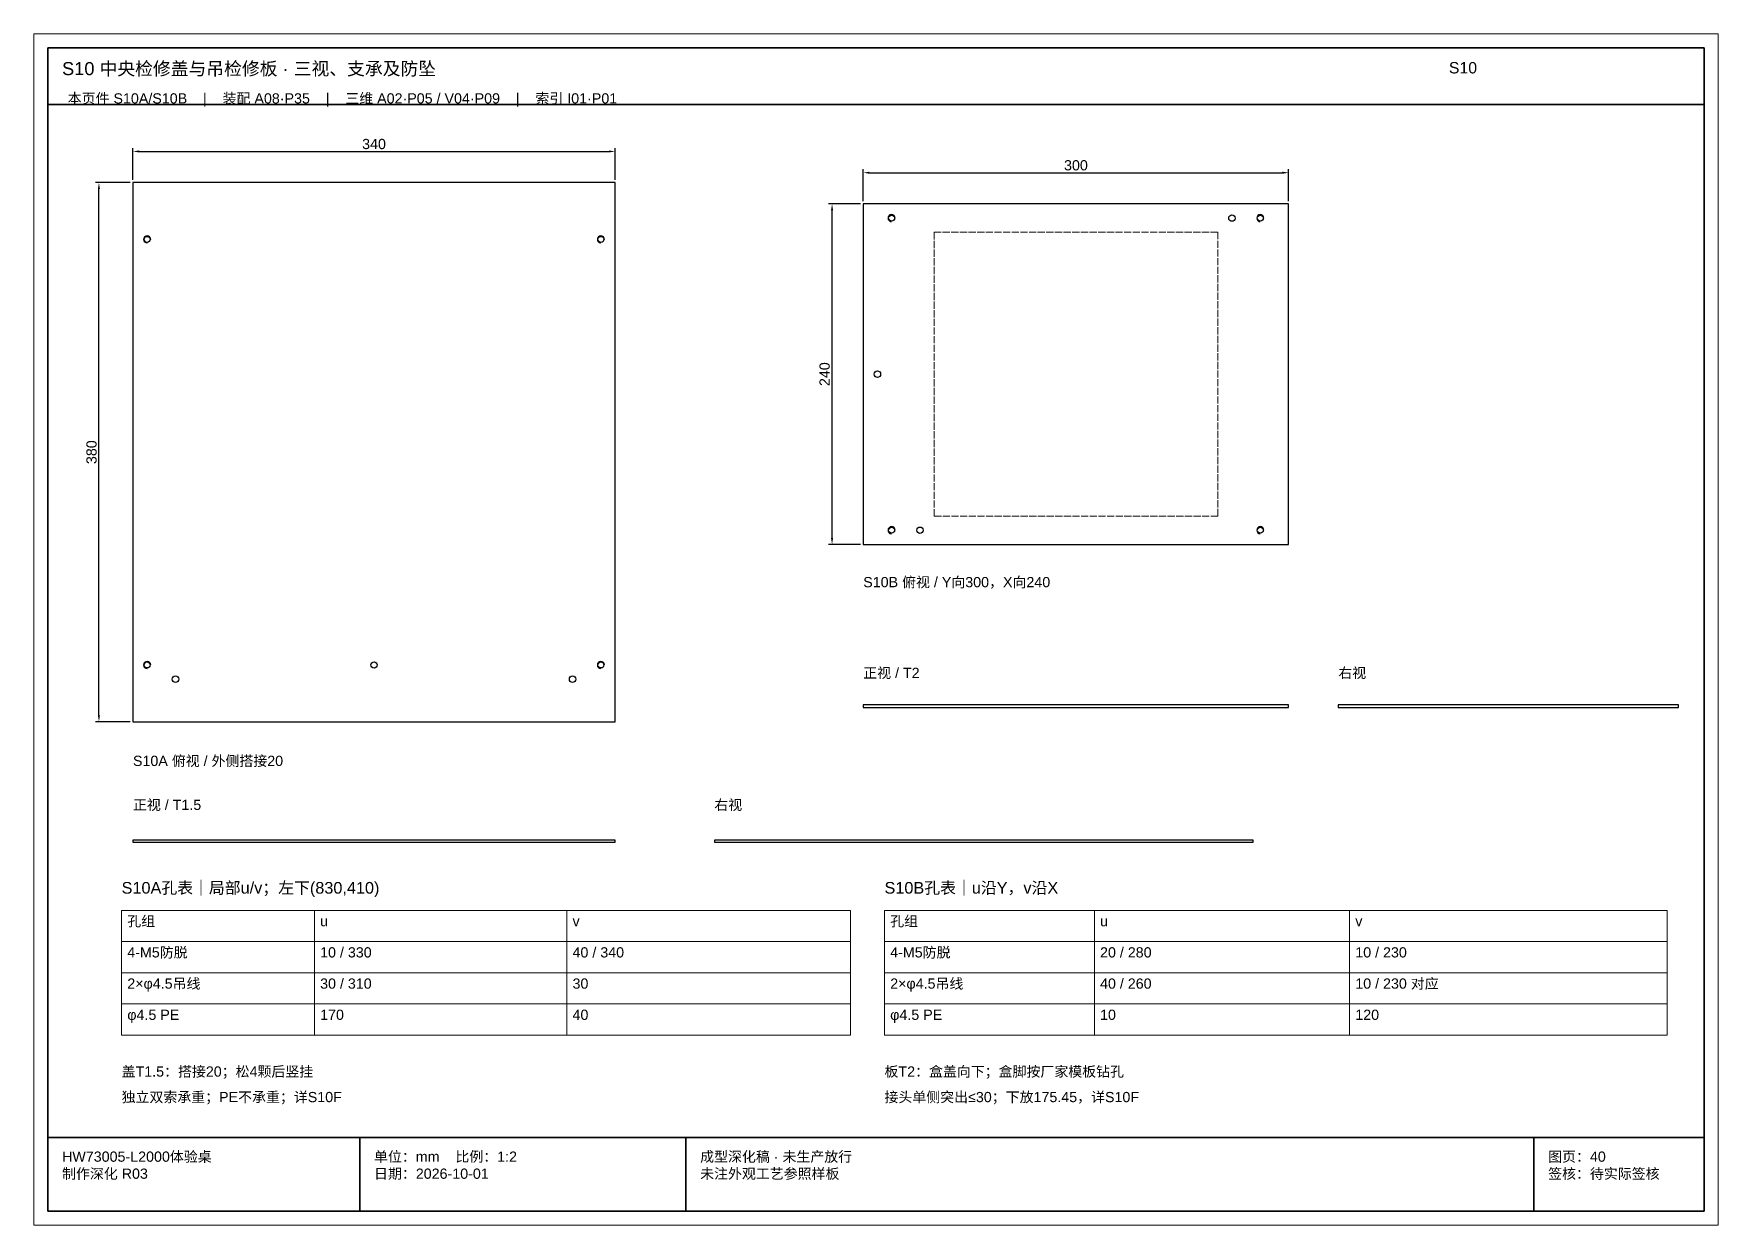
# Paper-space layout 'S10' of a CAD drawing. Header units: millimetres. Extents: x 0 to 594, y 0 to 420.
# The model-space entities are those that its viewports show. They can reach past a viewport. Long polylines and large blocks are cut down to what shows.
import ezdxf

# ---------------------------------------------------------------- set-up
doc = ezdxf.new("R2010")
doc.units = ezdxf.units.MM
doc.linetypes.add('DASHED', pattern=[1.524, 1.27, -0.254])
for name, color, linetype, lineweight in [('DIM', 7, 'Continuous', 13), ('FRAME', 7, 'Continuous', 35), ('HIDDEN', 8, 'DASHED', 13), ('NOTE', 7, 'Continuous', 18), ('OUTLINE', 7, 'Continuous', 25)]:
    doc.layers.add(name, color=color, linetype=linetype, lineweight=lineweight)
doc.styles.add('CN', font='Arial Unicode.ttf')
doc.dimstyles.new('D2_A2', dxfattribs={"dimtxt": 7.2, "dimasz": 4.4, "dimexe": 2.4, "dimexo": 2, "dimgap": 1.6, "dimtad": 1, "dimdsep": 46, "dimtxsty": 'CN', "dimcen": 2.5, "dimclrd": 7, "dimclre": 7, "dimclrt": 7, "dimazin": 3, "dimtfac": 1, "dimtmove": 0, "dimatfit": 3})

msp = doc.modelspace()

# ---------------------------------------------------------------- linework, layer by layer
at = {"layer": 'DIM'}
for points in [[(288062, 200), (288198, 200), (288198, 222), (288062, 222)], [(288198, 200), (288376, 200), (288376, 222), (288198, 222)], [(288376, 200), (288576, 200), (288576, 222), (288376, 222)], [(288600, 200), (288748, 200), (288748, 222), (288600, 222)], [(288748, 200), (288928, 200), (288928, 222), (288748, 222)], [(288928, 200), (289152, 200), (289152, 222), (288928, 222)], [(288062, 178), (288198, 178), (288198, 200), (288062, 200)], [(288198, 178), (288376, 178), (288376, 200), (288198, 200)], [(288376, 178), (288576, 178), (288576, 200), (288376, 200)], [(288600, 178), (288748, 178), (288748, 200), (288600, 200)], [(288748, 178), (288928, 178), (288928, 200), (288748, 200)], [(288928, 178), (289152, 178), (289152, 200), (288928, 200)], [(288062, 156), (288198, 156), (288198, 178), (288062, 178)], [(288198, 156), (288376, 156), (288376, 178), (288198, 178)], [(288376, 156), (288576, 156), (288576, 178), (288376, 178)], [(288600, 156), (288748, 156), (288748, 178), (288600, 178)], [(288748, 156), (288928, 156), (288928, 178), (288748, 178)], [(288928, 156), (289152, 156), (289152, 178), (288928, 178)], [(288062, 134), (288198, 134), (288198, 156), (288062, 156)], [(288198, 134), (288376, 134), (288376, 156), (288198, 156)], [(288376, 134), (288576, 134), (288576, 156), (288376, 156)], [(288600, 134), (288748, 134), (288748, 156), (288600, 156)], [(288748, 134), (288928, 134), (288928, 156), (288748, 156)], [(288928, 134), (289152, 134), (289152, 156), (288928, 156)]]:
    msp.add_lwpolyline(points, close=True, dxfattribs=at)
at = {"layer": 'FRAME'}
for p, q in [((288010, 790), (289178, 790)), ((288010, 62), (289178, 62)), ((288230, 10), (288230, 62)), ((288460, 10), (288460, 62)), ((289058, 10), (289058, 62))]:
    msp.add_line(p, q, dxfattribs=at)
msp.add_lwpolyline([(288010, 10), (289178, 10), (289178, 830), (288010, 830)], close=True, dxfattribs=at)
at = {"layer": 'HIDDEN'}
msp.add_lwpolyline([(288635, 500), (288835, 500), (288835, 700), (288635, 700)], close=True, dxfattribs=at)
at = {"layer": 'OUTLINE'}
for points in [[(288070, 355), (288410, 355), (288410, 735), (288070, 735)], [(288585, 480), (288885, 480), (288885, 720), (288585, 720)], [(288585, 365), (288885, 365), (288885, 367), (288585, 367)], [(288920, 365), (289160, 365), (289160, 367), (288920, 367)], [(288070, 270), (288410, 270), (288410, 271.5), (288070, 271.5)], [(288480, 270), (288860, 270), (288860, 271.5), (288480, 271.5)]]:
    msp.add_lwpolyline(points, close=True, dxfattribs=at)
for centre, radius in [((288605, 710), 2.1), ((288845, 710), 2.25), ((288865, 710), 2.1), ((288080, 695), 2.1), ((288400, 695), 2.1), ((288595, 600), 2.25), ((288605, 490), 2.1), ((288625, 490), 2.25), ((288865, 490), 2.1), ((288080, 395), 2.1), ((288240, 395), 2.25), ((288400, 395), 2.1), ((288100, 385), 2.25), ((288380, 385), 2.25)]:
    msp.add_circle(centre, radius, dxfattribs=at)
for centre in [(288605, 710), (288865, 710), (288080, 695), (288400, 695), (288605, 490), (288865, 490), (288080, 395), (288400, 395)]:
    msp.add_arc(centre, 2.5, 0, 270, dxfattribs=at)

# ---------------------------------------------------------------- texts
at = {"layer": 'NOTE', "attachment_point": 1, "style": 'CN'}
for s, insert, char_height, width in [('S10 中央检修盖与吊检修板 · 三视、支承及防坠', (288020, 820), 9.2, 968), ('S10', (288998, 820), 8, 180), ('本页件 S10A/S10B    |    装配 A08·P35    |    三维 A02·P05 / V04·P09    |    索引 I01·P01', (288024, 798), 7.2, 1140), ('S10B 俯视 / Y向300，X向240', (288585, 457), 7.2, 420), ('正视 / T2', (288585, 393), 7.2, 260), ('右视', (288920, 393), 7.2, 220), ('S10A 俯视 / 外侧搭接20', (288070, 331), 7.2, 360), ('正视 / T1.5', (288070, 300), 7.2, 300), ('右视', (288480, 300), 7.2, 300), ('S10A孔表｜局部u/v；左下(830,410)', (288062, 242), 8.2, 514), ('S10B孔表｜u沿Y，v沿X', (288600, 242), 8.2, 552), ('孔组', (288066, 218), 7.2, 128), ('u', (288202, 218), 7.2, 170), ('v', (288380, 218), 7.2, 192), ('孔组', (288604, 218), 7.2, 140), ('u', (288752, 218), 7.2, 172), ('v', (288932, 218), 7.2, 216), ('4-M5防脱', (288066, 196), 7.2, 128), ('10 / 330', (288202, 196), 7.2, 170), ('40 / 340', (288380, 196), 7.2, 192), ('4-M5防脱', (288604, 196), 7.2, 140), ('20 / 280', (288752, 196), 7.2, 172), ('10 / 230', (288932, 196), 7.2, 216), ('2×φ4.5吊线', (288066, 174), 7.2, 128), ('30 / 310', (288202, 174), 7.2, 170), ('30', (288380, 174), 7.2, 192), ('2×φ4.5吊线', (288604, 174), 7.2, 140), ('40 / 260', (288752, 174), 7.2, 172), ('10 / 230 对应', (288932, 174), 7.2, 216), ('φ4.5 PE', (288066, 152), 7.2, 128), ('170', (288202, 152), 7.2, 170), ('40', (288380, 152), 7.2, 192), ('φ4.5 PE', (288604, 152), 7.2, 140), ('10', (288752, 152), 7.2, 172), ('120', (288932, 152), 7.2, 216), ('盖T1.5：搭接20；松4颗后竖挂', (288062, 112), 7.2, 510), ('板T2：盒盖向下；盒脚按厂家模板钻孔', (288600, 112), 7.2, 552), ('独立双索承重；PE不承重；详S10F', (288062, 94), 7.2, 510), ('接头单侧突出≤30；下放175.45，详S10F', (288600, 94), 7.2, 552), ('HW73005-L2000体验桌\\P制作深化 R03', (288020, 52), 7.2, 200), ('单位：mm    比例：1:2\\P日期：2026-10-01', (288240, 52), 7.2, 210), ('成型深化稿 · 未生产放行\\P未注外观工艺参照样板', (288470, 52), 7.2, 578), ('图页：40\\P签核：待实际签核', (289068, 52), 7.2, 110)]:
    msp.add_mtext(s, dxfattribs=dict(at, insert=insert, char_height=char_height, width=width))

# ---------------------------------------------------------------- dimensions: what is measured, and where the dimension line sits
at = {"layer": 'DIM'}
for base, p1, p2 in [((288070, 757), (288070, 735), (288410, 735)), ((288585, 742), (288585, 720), (288885, 720))]:
    msp.add_linear_dim(base=base, p1=p1, p2=p2, dimstyle='D2_A2', dxfattribs=at).render()
for base, p1, p2 in [((288046, 355), (288070, 355), (288070, 735)), ((288563, 480), (288585, 480), (288585, 720))]:
    msp.add_linear_dim(base=base, p1=p1, p2=p2, angle=90, dimstyle='D2_A2', dxfattribs=at).render()

psp = doc.layouts.new('S10')

# ---------------------------------------------------------------- viewports
at = {"layer": 'Defpoints'}
psp.add_viewport(center=(297, 210), size=(594, 420), view_center_point=(288594, 420), view_height=840, dxfattribs=at)

doc.saveas('drawing.dxf')
